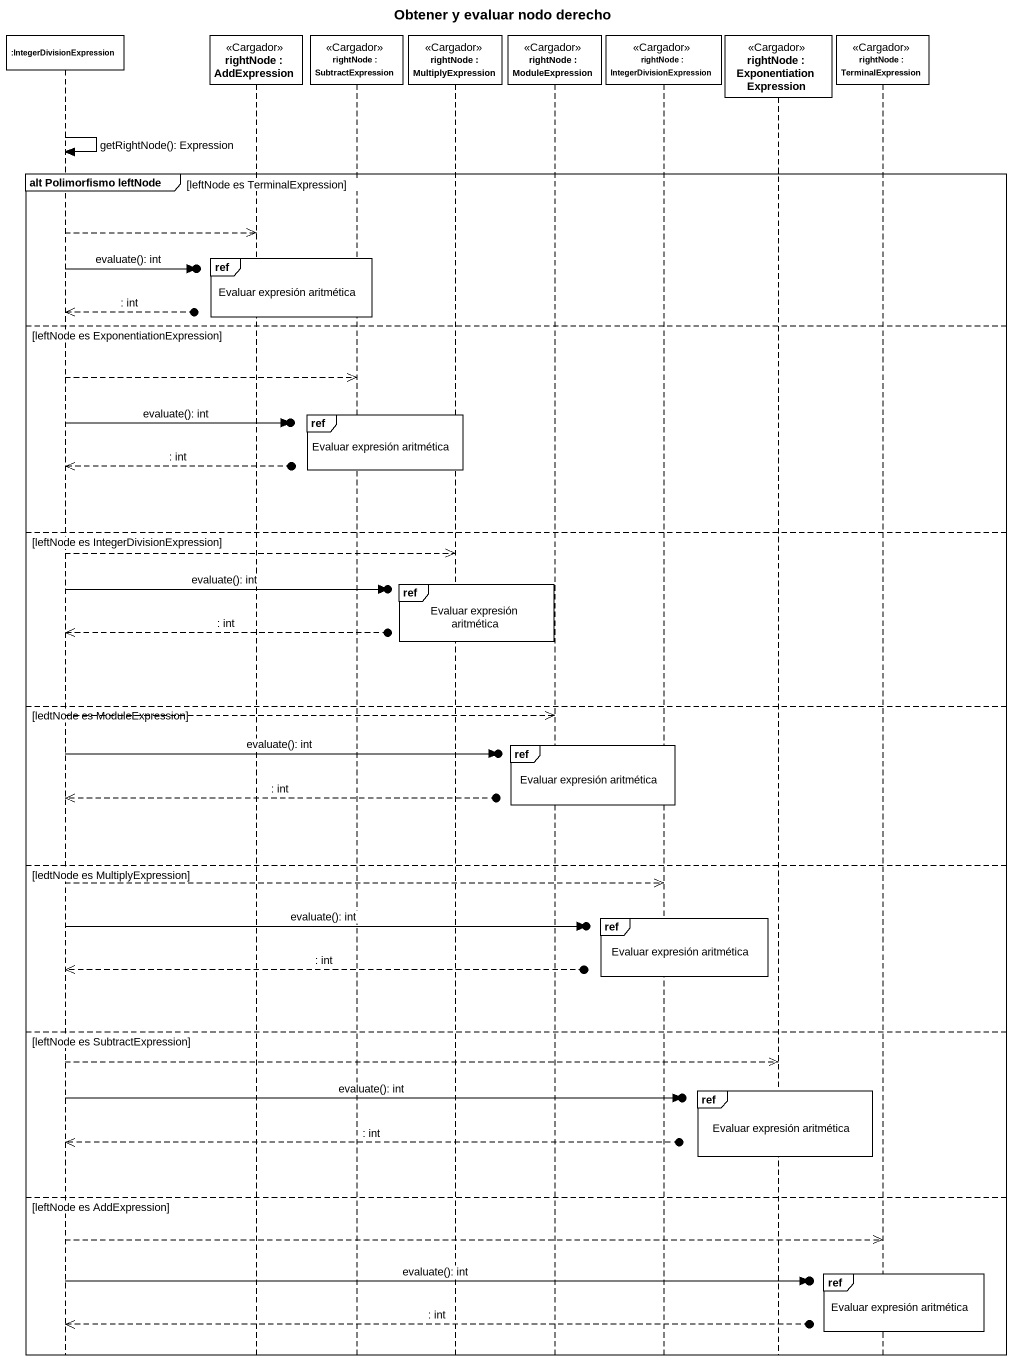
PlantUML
@startuml
title Obtener y evaluar nodo derecho
hide footbox
participant ":IntegerDivisionExpression" as IntegerDivisionExpression
participant "rightNode : AddExpression" as rightNode <<Cargador>>
participant "rightNode : SubtractExpression" as rightNode_2 <<Cargador>>
participant "rightNode : MultiplyExpression" as rightNode_3 <<Cargador>>
participant "rightNode : ModuleExpression" as rightNode_4 <<Cargador>>
participant "rightNode : IntegerDivisionExpression" as rightNode_5 <<Cargador>>
participant "rightNode : ExponentiationExpression" as rightNode_6 <<Cargador>>
participant "rightNode : TerminalExpression" as rightNode_7 <<Cargador>>

IntegerDivisionExpression -> IntegerDivisionExpression : getRightNode(): Expression
group alt Polimorfismo leftNode [leftNode es TerminalExpression]
  IntegerDivisionExpression -->> rightNode
  ref over rightNode, rightNode_2 : Evaluar expresión aritmética
  IntegerDivisionExpression ->o] : evaluate(): int
  IntegerDivisionExpression <<--o] : : int
else leftNode es ExponentiationExpression
  IntegerDivisionExpression -->> rightNode_2
  ref over rightNode_2, rightNode_3 : Evaluar expresión aritmética
  IntegerDivisionExpression ->o] : evaluate(): int
  IntegerDivisionExpression <<--o] : : int
else leftNode es IntegerDivisionExpression
  IntegerDivisionExpression -->> rightNode_3
  ref over rightNode_3 : Evaluar expresión aritmética
  IntegerDivisionExpression ->o] : evaluate(): int
  IntegerDivisionExpression <<--o] : : int
else ledtNode es ModuleExpression
  IntegerDivisionExpression -->> rightNode_4
  ref over rightNode_4, rightNode_5 : Evaluar expresión aritmética
  IntegerDivisionExpression ->o] : evaluate(): int
  IntegerDivisionExpression <<--o] : : int
else ledtNode es MultiplyExpression
  IntegerDivisionExpression -->> rightNode_5
  ref over rightNode_5 : Evaluar expresión aritmética
  IntegerDivisionExpression ->o] : evaluate(): int
  IntegerDivisionExpression <<--o] : : int
else leftNode es SubtractExpression
  IntegerDivisionExpression -->> rightNode_6
  ref over rightNode_6 : Evaluar expresión aritmética
  IntegerDivisionExpression ->o] : evaluate(): int
  IntegerDivisionExpression <<--o] : : int
else leftNode es AddExpression
  IntegerDivisionExpression -->> rightNode_7
  ref over rightNode_7 : Evaluar expresión aritmética
  IntegerDivisionExpression ->o] : evaluate(): int
  IntegerDivisionExpression <<--o] : : int
end
@enduml
